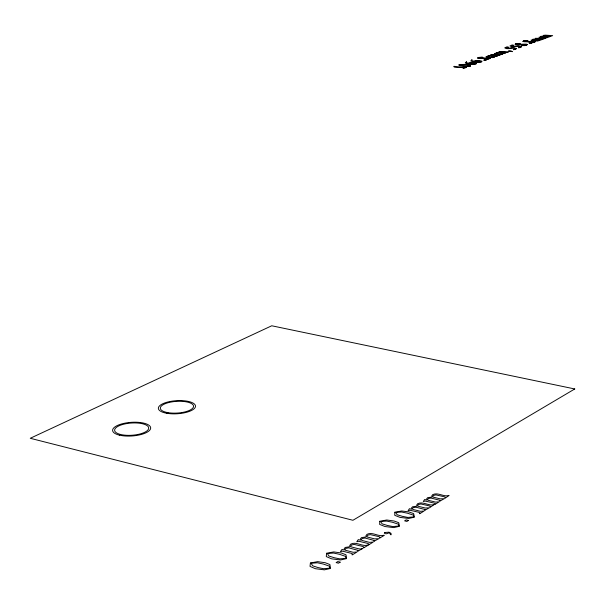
<?xml version="1.0" encoding="UTF-8"?>
<svg xmlns="http://www.w3.org/2000/svg" width="605" height="605" viewBox="0 0 605 605"><rect width="100%" height="100%" fill="white"/><g stroke="black" fill="none" stroke-linecap="round" stroke-linejoin="round"><path stroke-width="0.91" d="M544.848 38.402L545.15 38.191C543.85 37.911 535.364 37.344 540.326 37.109L540.62 36.376L543.071 36.156L543.267 35.4L545.37 35.15L552.66 35.627L550.459 36.436L543.714 35.657L543.615 36.179L549.998 36.61L547.752 37.434L541.052 36.633L540.923 37.162L547.291 37.608L543.834 38.644L535.44 38.274L535.228 39.03L532.771 39.257L532.461 39.99C527.424 40.308 535.962 40.785 537.293 41.087L539.448 40.497L532.869 39.771L534.676 39.363L539.917 40.331L542.186 39.491L535.591 38.811L537.255 38.349L542.647 39.317L544.871 38.501M394.861 512.216L394.732 515.316L400.102 517.411L408.753 518.447L414.425 517.169L413.654 513.622L408.965 511.943L401.697 510.975L394.861 512.216M379.819 521.26L379.645 524.414L385.022 526.547L393.734 527.598L399.466 526.297L398.74 522.697L394.044 520.988L386.731 519.997L379.819 521.26M326.609 553.25L326.276 556.592L331.691 558.861L340.6 559.98L346.559 558.604L345.999 554.785L341.25 552.97L333.786 551.919L326.609 553.25M310.403 562.998L310.01 566.401L315.439 568.715L324.409 569.849L330.443 568.45L329.929 564.563L325.172 562.718L317.655 561.644L310.403 562.998M481.277 61.385L481.194 61.831L478.744 62.096L474.449 61.627L474.789 61.128L477.458 60.848L481.277 61.385M475.84 63.389L475.749 63.843L473.291 64.1L468.988 63.631L469.336 63.132L472.013 62.852L475.84 63.389M513.441 45.262L511.286 46.109L512.261 46.441L517.804 45.753L521.692 46.547L520.875 47.44L518.515 47.787L521.071 46.653C517.373 44.936 513.448 48.309 509.917 45.965L512.155 44.944L513.441 45.262M508.245 47.16L506.067 48.014L507.05 48.355L512.609 47.659L516.504 48.46L515.679 49.36L513.312 49.708L515.883 48.566C512.178 46.835 508.238 50.23 504.699 47.871L506.952 46.842L508.245 47.16M473.904 61.203L471.696 60.598L471.991 59.653L470.735 60.976L474.199 62.179L478.57 62.368L481.625 61.922L482.034 61.165L476.816 60.455L473.904 61.203M468.444 63.207L466.236 62.595L466.538 61.649L465.268 62.973L468.731 64.191L473.11 64.38L476.18 63.933L476.604 63.17L471.371 62.451L468.444 63.207M454.022 66.331C452.653 68.35 462.22 66.459 463.755 68.161L463.173 68.516L466.47 67.427L464.179 67.647L454.022 66.331M408.443 520.466L406.87 521.427L404.601 520.852L406.167 519.899L408.443 520.466M340.139 562.166L338.452 563.202L336.13 562.582L337.817 561.553L340.139 562.166M384.735 532.491L384.334 533.209L385.158 533.663L386.64 533.746L388.955 532.854L390.096 533.459L390.444 534.691L391.208 534.722L390.981 533.308L389.023 532.181L384.735 532.491M440.183 500.343L439.691 501.197L444.35 498.664L440.243 498.853L433.082 497.113L432.817 496.319L433.43 495.45L435.925 494.905L444.138 496.728L445.424 497.257L444.841 498.028L445.235 498.119L449.069 495.472C443.715 497.28 438.186 492.016 432.726 494.61L431.766 495.918L432.106 497.023L427.659 497.673L426.744 498.633L426.873 500.033L424.581 499.526L423.273 501.568L425.096 501.046L433.883 503.035L435.131 503.662L434.882 504.441L439.162 501.825L435.57 502.089L427.909 500.222L427.667 499.329L428.332 498.528L431.017 498.066L440.183 500.343M425.126 509.531L424.619 510.393L429.361 507.814L425.209 508.011L418.017 506.234L417.76 505.432L418.388 504.54L420.921 503.988L429.172 505.848L430.458 506.385L429.868 507.171L430.261 507.262L434.163 504.57C428.771 506.408 423.197 501.053 417.692 503.693L416.709 505.024L417.034 506.151L412.542 506.801L411.604 507.784L411.71 509.206L409.411 508.692L408.057 510.771L409.91 510.234L418.736 512.269L419.991 512.904L419.363 513.607L419.726 513.698L424.082 511.036L420.452 511.301L412.754 509.395L412.527 508.487L413.207 507.678L415.922 507.209L425.126 509.531M374.374 540.492L373.814 541.407L378.806 538.677L374.533 538.881L367.235 536.998L367.016 536.151L367.704 535.206L370.328 534.623L378.715 536.59L380.008 537.164L379.365 537.996L379.766 538.095L384.273 535.342L383.903 535.243C378.375 537.187 372.68 531.508 367.023 534.306L365.949 535.712L366.229 536.907L361.571 537.595L360.565 538.631L360.603 540.136L358.266 539.599L356.768 541.793L358.697 541.233L367.674 543.388L368.929 544.061L368.248 544.803L368.619 544.901L373.224 542.088L369.481 542.367L361.669 540.348L361.48 539.38L362.213 538.526L365.027 538.027L374.374 540.492M358.168 550.376L357.585 551.306L362.667 548.531L360.414 549.022L358.357 548.735L351.013 546.822L350.809 545.96L351.513 544.999L354.175 544.402L362.607 546.413L363.9 546.996L363.234 547.835L363.635 547.941L368.233 545.135L367.855 545.037C362.289 547.011 356.549 541.225 350.847 544.077L349.743 545.513L350.008 546.723L345.304 547.434L344.268 548.485L344.283 550.021L341.938 549.469L340.396 551.699L342.347 551.132L351.361 553.325L352.617 554.014L351.921 554.77L352.291 554.868L356.988 552.002L353.207 552.289L345.357 550.225L345.175 549.249L345.931 548.372L348.775 547.865L358.168 550.376M531.371 43.439L529.269 43.575L531.371 43.439M486.14 60.129L483.977 60.266L486.14 60.129M508.661 51.017L512.382 51.667L511.013 50.903L508.661 51.017M523.711 41.049L523.416 41.382L524.248 41.632L528.142 41.495L526.721 40.845L523.711 41.049M516.005 43.862L515.702 44.203L516.534 44.46L520.451 44.316L519.029 43.666L516.005 43.862M503.451 53.49L505.78 52.922L499.095 52.204L500.827 51.728L506.347 52.453C513.199 51.811 500.849 51.41 498.981 51.644L498.717 52.438L496.191 52.665L495.828 53.444C490.663 53.762 499.269 54.269 500.683 54.586C506.831 53.187 498.467 54.805 496.433 53.497L496.607 52.945L498.127 52.786L503.451 53.49M495.192 56.537C501.719 55.214 492.81 56.741 491.01 55.494L491.154 54.949L492.576 54.753L498.112 55.494C505.009 54.843 492.614 54.435 490.723 54.669L490.443 55.471L487.902 55.705L487.532 56.484C482.344 56.809 490.958 57.324 492.394 57.649C498.573 56.227 490.209 57.861 488.137 56.545L488.318 55.985L489.853 55.819L495.192 56.537M534.578 41.904L532.68 42.539L528.929 41.836L534.578 41.904M526.902 44.732L524.989 45.375L521.238 44.664L526.902 44.732M478.472 57.596L478.147 57.951L478.978 58.216L482.987 58.072L481.572 57.384L478.472 57.596M489.551 58.511L487.554 59.177L483.758 58.428L489.551 58.511M535.281 41.737L532.506 42.789L530.003 42.758L528.309 41.896L522.728 41.548L523.416 40.936L527.484 40.588L528.762 41.427L535.281 41.737M527.62 44.558L524.815 45.625L522.304 45.594L520.61 44.725L515.014 44.369L515.71 43.757L519.793 43.401L521.071 44.248L526.206 44.112L527.62 44.558M490.284 58.33L487.358 59.441L484.794 59.411L483.123 58.488L477.428 58.125L478.177 57.475L482.374 57.112L483.622 57.997L488.878 57.861L490.284 58.33M574.75 388.962L352.934 520.277L30.25 438.285L271.743 325.777L574.75 388.962M470.372 66.066L467.158 66.505L462.152 66.202L458.998 65.537L458.961 64.516L467.075 64.364L469.82 64.901L470.372 66.066M345.878 558.317L339.715 558.869L334.126 557.704L328.87 556.01L327.335 553.484L333.62 553.046L339.526 554.309L345.659 556.426L345.878 558.317M329.755 568.155L323.531 568.723L317.912 567.528L312.641 565.804L311.121 563.24L317.466 562.794L323.41 564.072L329.559 566.227L329.755 568.155M398.786 526.025L392.819 526.554L387.336 525.45L382.148 523.862L380.53 521.48L386.618 521.064L392.426 522.251L398.483 524.24L398.786 526.025M413.744 516.897L407.83 517.419L402.378 516.337L397.205 514.772L395.572 512.435L401.607 512.019L407.377 513.184L413.419 515.142L413.744 516.897M469.979 65.975L463.43 65.839L460.397 65.348L459.377 64.584L466.198 64.78L469.737 65.401L469.979 65.975M119.336 435.131A19.08 6.836 -4 0 0 150.388 429.225A19.08 6.836 -4 0 0 125.243 423.092A19.08 6.836 -4 0 0 119.336 435.131M166.882 413.298A18.619 6.557 -3.6 0 0 195.483 406.515A18.619 6.557 -3.6 0 0 168.394 401.856A18.619 6.557 -3.6 0 0 166.882 413.298M120.622 434.488A17.076 6.118 -4 0 0 148.422 429.21A17.076 6.118 -4 0 0 125.931 423.719A17.076 6.118 -4 0 0 120.622 434.488M167.933 412.648A16.66 5.869 -3.6 0 0 193.539 406.583A16.66 5.869 -3.6 0 0 169.302 402.408A16.66 5.869 -3.6 0 0 167.933 412.648"/></g></svg>
